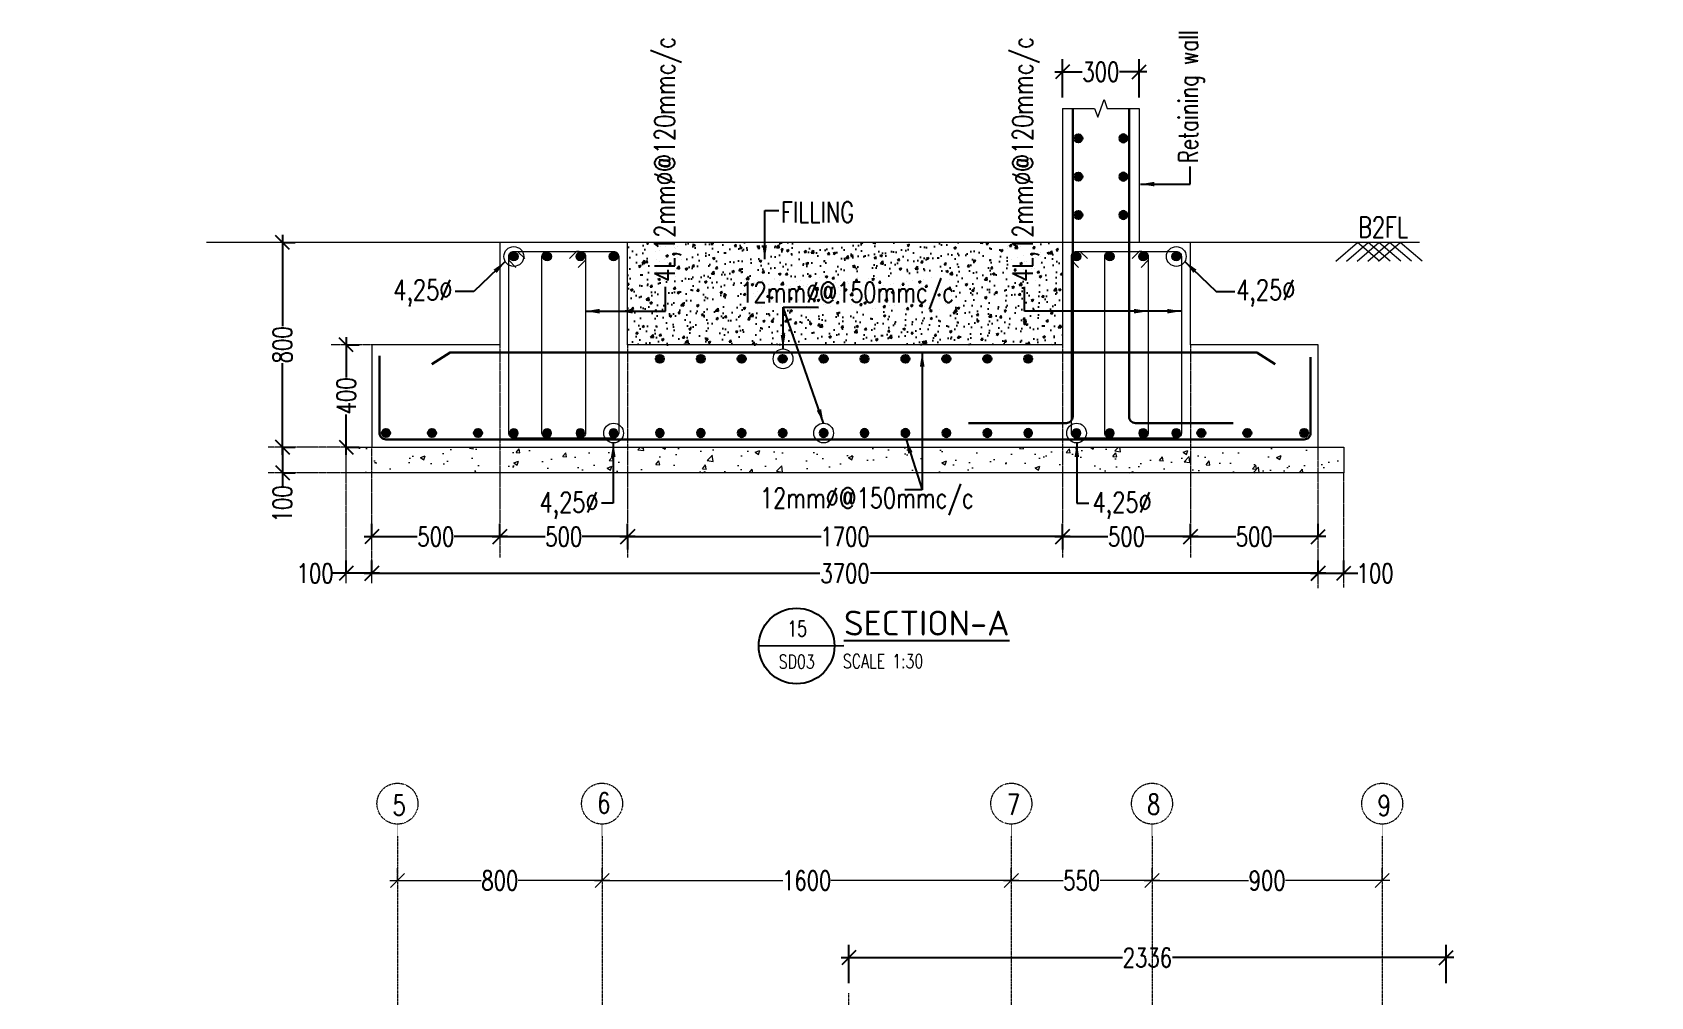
# Model space of a CAD drawing. Header units: millimetres. Extents: x -226110 to 125224, y -84 to 62581.
# Drawn here: x 67649 to 73976, y 19344 to 23113 of the extents above; entities that cross this region are included whole.
import ezdxf
from ezdxf.enums import TextEntityAlignment as Align

# ---------------------------------------------------------------- set-up
doc = ezdxf.new("R2010")
doc.units = ezdxf.units.MM
for name, pattern in [('CENTER', [2, 1.25, -0.25, 0.25, -0.25]), ('CENTER2', [28.575, 19.05, -3.175, 3.175, -3.175]), ('HIDDEN', [0.375, 0.25, -0.125])]:
    doc.linetypes.add(name, pattern=pattern)
for name, color, linetype, lineweight in [('Geo-BOTM.VERT.DIR', 21, 'Continuous', 30), ('Geo-Dim  Sec & Plan', 250, 'Continuous', 25), ('Geo-DIM-GRID', 144, 'CENTER2', 13), ('Geo-Grid L', 250, 'CENTER', 13), ('Geo-PCC-PATT', 8, 'Continuous', 9), ('Geo-Rein Bar', 21, 'Continuous', 30), ('Geo-Rein Bar Main', 21, 'Continuous', 30), ('Geo-Rein space B', 234, 'Continuous', 18), ('Geo-Sec Sml', 7, 'Continuous', 25), ('Geo-Section Line', 84, 'Continuous', 18), ('Geo-TEXT', 7, 'Continuous', 30)]:
    doc.layers.add(name, color=color, linetype=linetype, lineweight=lineweight)
doc.layers.add('Geo-Text 100', color=7, linetype='Continuous')
doc.layers.add('GEO-TITTLE HEAD', color=206, linetype='Continuous')
doc.styles.add('Geo T Arial', font='arial.ttf', dxfattribs={"width": 0.75})
doc.styles.add('Geo Txt Narr', font='simplex8.shx')
doc.styles.add('ISCOPEUR', font='isocpeur.ttf')
doc.styles.add('simplex', font='simplex.shx', dxfattribs={"width": 0.75})
doc.styles.get("Standard").update_dxf_attribs({"font": 'arial.ttf'})
doc.dimstyles.new('Geo1-30 Dim 100', dxfattribs={"dimtxt": 75, "dimasz": 55, "dimexe": 50, "dimexo": 0.2, "dimgap": 0.1, "dimtad": 0, "dimdec": 0, "dimdsep": 46, "dimtxsty": 'simplex', "dimblk": 'OBLIQUE', "dimcen": 5, "dimdle": 30, "dimclrd": 252, "dimclre": 252, "dimclrt": 34, "dimadec": 0, "dimazin": 0, "dimtfac": 1, "dimtdec": 0, "dimtmove": 0, "dimatfit": 3, "dimfxl": 100, "dimfxlon": 1, "dimlwd": -1, "dimlwe": -1, "dimarcsym": 0})

# ---------------------------------------------------------------- blocks, each defined once
blk = doc.blocks.new('_Oblique')
at = {"color": 0, "linetype": 'ByBlock', "lineweight": -2}
blk.add_line((-0.5, -0.5), (0.5, 0.5), dxfattribs=at)
blk = doc.blocks.new('*D1105')
at = {"layer": 'Geo-DIM-GRID', "color": 252, "transparency": 16777216}
for p, q in [((1700, 5225.2), (1700, 5275.2)), ((2250, 5225.2), (2250, 5275.2))]:
    blk.add_line(p, q, dxfattribs=at)
at = {"layer": 'Geo-DIM-GRID', "color": 252, "linetype": 'Continuous', "transparency": 16777216}
for p, q in [((1670, 5225.2), (1902.6, 5225.2)), ((2280, 5225.2), (2047.4, 5225.2))]:
    blk.add_line(p, q, dxfattribs=at)
at = {"layer": 'Geo-DIM-GRID', "color": 252, "transparency": 16777216, "xscale": 55, "yscale": 55, "zscale": 55, "rotation": 180}
blk.add_blockref('_Oblique', (1700, 5225.2), dxfattribs=at)
at = {"layer": 'Geo-DIM-GRID', "color": 252, "transparency": 16777216, "xscale": 55, "yscale": 55, "zscale": 55}
blk.add_blockref('_Oblique', (2250, 5225.2), dxfattribs=at)
at = {"layer": 'Geo-DIM-GRID', "color": 34, "transparency": 16777216, "insert": (1975, 5225.2), "char_height": 75, "attachment_point": 5, "style": 'simplex'}
blk.add_mtext('550', dxfattribs=at)
blk = doc.blocks.new('*D1106')
at = {"layer": 'Geo-DIM-GRID', "color": 252, "transparency": 16777216}
for p, q in [((2250, 5225.2), (2250, 5275.2)), ((3150, 5225.2), (3150, 5275.2))]:
    blk.add_line(p, q, dxfattribs=at)
at = {"layer": 'Geo-DIM-GRID', "color": 252, "linetype": 'Continuous', "transparency": 16777216}
for p, q in [((2220, 5225.2), (2627.6, 5225.2)), ((3180, 5225.2), (2772.4, 5225.2))]:
    blk.add_line(p, q, dxfattribs=at)
at = {"layer": 'Geo-DIM-GRID', "color": 252, "transparency": 16777216, "xscale": 55, "yscale": 55, "zscale": 55, "rotation": 180}
blk.add_blockref('_Oblique', (2250, 5225.2), dxfattribs=at)
at = {"layer": 'Geo-DIM-GRID', "color": 252, "transparency": 16777216, "xscale": 55, "yscale": 55, "zscale": 55}
blk.add_blockref('_Oblique', (3150, 5225.2), dxfattribs=at)
at = {"layer": 'Geo-DIM-GRID', "color": 34, "transparency": 16777216, "insert": (2700, 5225.2), "char_height": 75, "attachment_point": 5, "style": 'simplex'}
blk.add_mtext('900', dxfattribs=at)
blk = doc.blocks.new('*D1107')
at = {"layer": 'Geo-DIM-GRID', "color": 252, "linetype": 'Continuous', "transparency": 16777216}
for p, q in [((-1739.5, 3630), (-1739.5, 2918.9)), ((-1739.5, 2020), (-1739.5, 2731.2))]:
    blk.add_line(p, q, dxfattribs=at)
at = {"layer": 'Geo-DIM-GRID', "color": 252, "transparency": 16777216}
for p, q in [((-1739.5, 3600), (-1689.5, 3600)), ((-1739.5, 2050), (-1689.5, 2050))]:
    blk.add_line(p, q, dxfattribs=at)
at = {"layer": 'Geo-DIM-GRID', "color": 252, "transparency": 16777216, "xscale": 55, "yscale": 55, "zscale": 55}
for p, rotation in [((-1739.5, 3600), 90), ((-1739.5, 2050), 270)]:
    blk.add_blockref('_Oblique', p, dxfattribs=dict(at, rotation=rotation))
at = {"layer": 'Geo-DIM-GRID', "color": 34, "transparency": 16777216, "insert": (-1739.5, 2825), "char_height": 75, "attachment_point": 5, "rotation": 90, "style": 'simplex'}
blk.add_mtext('1550', dxfattribs=at)
blk = doc.blocks.new('*D1108')
at = {"layer": 'Geo-DIM-GRID', "color": 252, "linetype": 'Continuous', "transparency": 16777216}
for p, q in [((-1739.5, 2080), (-1739.5, 1647.4)), ((-1739.5, 1070), (-1739.5, 1502.6))]:
    blk.add_line(p, q, dxfattribs=at)
at = {"layer": 'Geo-DIM-GRID', "color": 252, "transparency": 16777216}
for p, q in [((-1739.5, 2050), (-1689.5, 2050)), ((-1739.5, 1100), (-1689.5, 1100))]:
    blk.add_line(p, q, dxfattribs=at)
at = {"layer": 'Geo-DIM-GRID', "color": 252, "transparency": 16777216, "xscale": 55, "yscale": 55, "zscale": 55}
for p, rotation in [((-1739.5, 2050), 90), ((-1739.5, 1100), 270)]:
    blk.add_blockref('_Oblique', p, dxfattribs=dict(at, rotation=rotation))
at = {"layer": 'Geo-DIM-GRID', "color": 34, "transparency": 16777216, "insert": (-1739.5, 1575), "char_height": 75, "attachment_point": 5, "rotation": 90, "style": 'simplex'}
blk.add_mtext('950', dxfattribs=at)
blk = doc.blocks.new('*D1109')
at = {"layer": 'Geo-DIM-GRID', "color": 252, "linetype": 'Continuous', "transparency": 16777216}
for p, q in [((-1739.5, 1130), (-1739.5, 143.9)), ((-1739.5, -1030), (-1739.5, -43.8))]:
    blk.add_line(p, q, dxfattribs=at)
at = {"layer": 'Geo-DIM-GRID', "color": 252, "transparency": 16777216}
for p, q in [((-1739.5, 1100), (-1689.5, 1100)), ((-1739.5, -1000), (-1689.5, -1000))]:
    blk.add_line(p, q, dxfattribs=at)
at = {"layer": 'Geo-DIM-GRID', "color": 252, "transparency": 16777216, "xscale": 55, "yscale": 55, "zscale": 55}
for p, rotation in [((-1739.5, 1100), 90), ((-1739.5, -1000), 270)]:
    blk.add_blockref('_Oblique', p, dxfattribs=dict(at, rotation=rotation))
at = {"layer": 'Geo-DIM-GRID', "color": 34, "transparency": 16777216, "insert": (-1739.5, 50), "char_height": 75, "attachment_point": 5, "rotation": 90, "style": 'simplex'}
blk.add_mtext('2100', dxfattribs=at)
blk = doc.blocks.new('*D1110')
at = {"layer": 'Geo-DIM-GRID', "color": 252, "transparency": 16777216}
for p, q in [((100, 5225.2), (100, 5275.2)), ((1700, 5225.2), (1700, 5275.2))]:
    blk.add_line(p, q, dxfattribs=at)
at = {"layer": 'Geo-DIM-GRID', "color": 252, "linetype": 'Continuous', "transparency": 16777216}
for p, q in [((70, 5225.2), (806.1, 5225.2)), ((1730, 5225.2), (993.8, 5225.2))]:
    blk.add_line(p, q, dxfattribs=at)
at = {"layer": 'Geo-DIM-GRID', "color": 252, "transparency": 16777216, "xscale": 55, "yscale": 55, "zscale": 55, "rotation": 180}
blk.add_blockref('_Oblique', (100, 5225.2), dxfattribs=at)
at = {"layer": 'Geo-DIM-GRID', "color": 252, "transparency": 16777216, "xscale": 55, "yscale": 55, "zscale": 55}
blk.add_blockref('_Oblique', (1700, 5225.2), dxfattribs=at)
at = {"layer": 'Geo-DIM-GRID', "color": 34, "transparency": 16777216, "insert": (900, 5225.2), "char_height": 75, "attachment_point": 5, "style": 'simplex'}
blk.add_mtext('1600', dxfattribs=at)
blk = doc.blocks.new('*D1111')
at = {"layer": 'Geo-DIM-GRID', "color": 252, "transparency": 16777216}
for p, q in [((-700, 5225.2), (-700, 5275.2)), ((100, 5225.2), (100, 5275.2))]:
    blk.add_line(p, q, dxfattribs=at)
at = {"layer": 'Geo-DIM-GRID', "color": 252, "linetype": 'Continuous', "transparency": 16777216}
for p, q in [((-730, 5225.2), (-372.4, 5225.2)), ((130, 5225.2), (-227.6, 5225.2))]:
    blk.add_line(p, q, dxfattribs=at)
at = {"layer": 'Geo-DIM-GRID', "color": 252, "transparency": 16777216, "xscale": 55, "yscale": 55, "zscale": 55, "rotation": 180}
blk.add_blockref('_Oblique', (-700, 5225.2), dxfattribs=at)
at = {"layer": 'Geo-DIM-GRID', "color": 252, "transparency": 16777216, "xscale": 55, "yscale": 55, "zscale": 55}
blk.add_blockref('_Oblique', (100, 5225.2), dxfattribs=at)
at = {"layer": 'Geo-DIM-GRID', "color": 34, "transparency": 16777216, "insert": (-300, 5225.2), "char_height": 75, "attachment_point": 5, "style": 'simplex'}
blk.add_mtext('800', dxfattribs=at)
blk = doc.blocks.new('*D1050')
at = {"layer": 'Geo-Dim  Sec & Plan', "color": 252, "linetype": 'Continuous', "transparency": 16777216}
for p, q in [((70810.8, 19496.5), (71910.8, 19496.5)), ((73206.5, 19496.5), (72106.5, 19496.5))]:
    blk.add_line(p, q, dxfattribs=at)
at = {"layer": 'Geo-Dim  Sec & Plan', "color": 252, "transparency": 16777216}
for p, q in [((70840.8, 19396.5), (70840.8, 19546.5)), ((73176.5, 19396.5), (73176.5, 19546.5))]:
    blk.add_line(p, q, dxfattribs=at)
at = {"layer": 'Geo-Dim  Sec & Plan', "color": 252, "transparency": 16777216, "xscale": 55, "yscale": 55, "zscale": 55, "rotation": 180}
blk.add_blockref('_Oblique', (70840.8, 19496.5), dxfattribs=at)
at = {"layer": 'Geo-Dim  Sec & Plan', "color": 252, "transparency": 16777216, "xscale": 55, "yscale": 55, "zscale": 55}
blk.add_blockref('_Oblique', (73176.5, 19496.5), dxfattribs=at)
at = {"layer": 'Geo-Dim  Sec & Plan', "color": 34, "transparency": 16777216, "insert": (72008.7, 19496.5), "char_height": 75, "attachment_point": 5, "style": 'simplex'}
blk.add_mtext('2336', dxfattribs=at)
blk = doc.blocks.new('*U40')
at = {"layer": 'Geo-BOTM.VERT.DIR', "lineweight": 25}
h = blk.add_hatch(color=256, dxfattribs=at)
h.dxf.hatch_style = 1
h.paths.add_polyline_path([(0.08, 0, 1), (-0.08, 0, 1)])
blk.add_circle((0, 0), 0.08, dxfattribs=at)
blk = doc.blocks.new('*D1057')
at = {"layer": 'Geo-Dim  Sec & Plan', "color": 252, "linetype": 'Continuous', "transparency": 16777216}
for p, q in [((68946.5, 21142), (69154.1, 21142)), ((69506.5, 21142), (69298.9, 21142))]:
    blk.add_line(p, q, dxfattribs=at)
at = {"layer": 'Geo-Dim  Sec & Plan', "color": 252, "transparency": 16777216}
for p, q in [((68976.5, 21142), (68976.5, 21192)), ((69476.5, 21142), (69476.5, 21192))]:
    blk.add_line(p, q, dxfattribs=at)
at = {"layer": 'Geo-Dim  Sec & Plan', "color": 252, "transparency": 16777216, "xscale": 55, "yscale": 55, "zscale": 55, "rotation": 180}
blk.add_blockref('_Oblique', (68976.5, 21142), dxfattribs=at)
at = {"layer": 'Geo-Dim  Sec & Plan', "color": 252, "transparency": 16777216, "xscale": 55, "yscale": 55, "zscale": 55}
blk.add_blockref('_Oblique', (69476.5, 21142), dxfattribs=at)
at = {"layer": 'Geo-Dim  Sec & Plan', "color": 34, "transparency": 16777216, "insert": (69226.5, 21142), "char_height": 75, "attachment_point": 5, "style": 'simplex'}
blk.add_mtext('500', dxfattribs=at)
blk = doc.blocks.new('*D1058')
at = {"layer": 'Geo-Dim  Sec & Plan', "color": 252, "linetype": 'Continuous', "transparency": 16777216}
for p, q in [((69946.5, 21142), (70732.7, 21142)), ((71706.6, 21142), (70920.4, 21142))]:
    blk.add_line(p, q, dxfattribs=at)
at = {"layer": 'Geo-Dim  Sec & Plan', "color": 252, "transparency": 16777216}
for p, q in [((69976.5, 21142), (69976.5, 21092)), ((71676.6, 21142), (71676.6, 21092))]:
    blk.add_line(p, q, dxfattribs=at)
at = {"layer": 'Geo-Dim  Sec & Plan', "color": 252, "transparency": 16777216, "xscale": 55, "yscale": 55, "zscale": 55, "rotation": 180}
blk.add_blockref('_Oblique', (69976.5, 21142), dxfattribs=at)
at = {"layer": 'Geo-Dim  Sec & Plan', "color": 252, "transparency": 16777216, "xscale": 55, "yscale": 55, "zscale": 55}
blk.add_blockref('_Oblique', (71676.6, 21142), dxfattribs=at)
at = {"layer": 'Geo-Dim  Sec & Plan', "color": 34, "transparency": 16777216, "insert": (70826.5, 21142), "char_height": 75, "attachment_point": 5, "style": 'simplex'}
blk.add_mtext('1700', dxfattribs=at)
blk = doc.blocks.new('*D1059')
at = {"layer": 'Geo-Dim  Sec & Plan', "color": 252, "linetype": 'Continuous', "transparency": 16777216}
for p, q in [((72146.5, 21142), (72354.1, 21142)), ((72706.5, 21142), (72499, 21142))]:
    blk.add_line(p, q, dxfattribs=at)
at = {"layer": 'Geo-Dim  Sec & Plan', "color": 252, "transparency": 16777216}
for p, q in [((72176.5, 21142), (72176.5, 21192)), ((72676.5, 21142), (72676.5, 21192))]:
    blk.add_line(p, q, dxfattribs=at)
at = {"layer": 'Geo-Dim  Sec & Plan', "color": 252, "transparency": 16777216, "xscale": 55, "yscale": 55, "zscale": 55, "rotation": 180}
blk.add_blockref('_Oblique', (72176.5, 21142), dxfattribs=at)
at = {"layer": 'Geo-Dim  Sec & Plan', "color": 252, "transparency": 16777216, "xscale": 55, "yscale": 55, "zscale": 55}
blk.add_blockref('_Oblique', (72676.5, 21142), dxfattribs=at)
at = {"layer": 'Geo-Dim  Sec & Plan', "color": 34, "transparency": 16777216, "insert": (72426.5, 21142), "char_height": 75, "attachment_point": 5, "style": 'simplex'}
blk.add_mtext('500', dxfattribs=at)
blk = doc.blocks.new('*D1060')
at = {"layer": 'Geo-Dim  Sec & Plan', "color": 252, "transparency": 16777216}
for p, q in [((68876.5, 20998.7), (68876.5, 21048.7)), ((68976.5, 20998.7), (68976.5, 21048.7))]:
    blk.add_line(p, q, dxfattribs=at)
at = {"layer": 'Geo-Dim  Sec & Plan', "color": 252, "linetype": 'Continuous', "transparency": 16777216}
for p, q in [((68876.5, 20998.7), (68821.5, 20998.7)), ((69006.5, 20998.7), (68876.5, 20998.7))]:
    blk.add_line(p, q, dxfattribs=at)
at = {"layer": 'Geo-Dim  Sec & Plan', "color": 252, "transparency": 16777216, "xscale": 55, "yscale": 55, "zscale": 55, "rotation": 180}
blk.add_blockref('_Oblique', (68876.5, 20998.7), dxfattribs=at)
at = {"layer": 'Geo-Dim  Sec & Plan', "color": 252, "transparency": 16777216, "xscale": 55, "yscale": 55, "zscale": 55}
blk.add_blockref('_Oblique', (68976.5, 20998.7), dxfattribs=at)
at = {"layer": 'Geo-Dim  Sec & Plan', "color": 34, "transparency": 16777216, "insert": (68754.5, 20998.7), "char_height": 75, "attachment_point": 5, "style": 'simplex'}
blk.add_mtext('100', dxfattribs=at)
blk = doc.blocks.new('*D1061')
at = {"layer": 'Geo-Dim  Sec & Plan', "color": 252, "transparency": 16777216}
for p, q in [((72676.5, 20998.9), (72676.5, 21048.9)), ((72776.5, 20998.9), (72776.5, 21048.9))]:
    blk.add_line(p, q, dxfattribs=at)
at = {"layer": 'Geo-Dim  Sec & Plan', "color": 252, "linetype": 'Continuous', "transparency": 16777216}
for p, q in [((72646.5, 20998.9), (72776.5, 20998.9)), ((72776.5, 20998.9), (72831.5, 20998.9))]:
    blk.add_line(p, q, dxfattribs=at)
at = {"layer": 'Geo-Dim  Sec & Plan', "color": 252, "transparency": 16777216, "xscale": 55, "yscale": 55, "zscale": 55, "rotation": 180}
blk.add_blockref('_Oblique', (72676.5, 20998.9), dxfattribs=at)
at = {"layer": 'Geo-Dim  Sec & Plan', "color": 252, "transparency": 16777216, "xscale": 55, "yscale": 55, "zscale": 55}
blk.add_blockref('_Oblique', (72776.5, 20998.9), dxfattribs=at)
at = {"layer": 'Geo-Dim  Sec & Plan', "color": 34, "transparency": 16777216, "insert": (72898.6, 20998.9), "char_height": 75, "attachment_point": 5, "style": 'simplex'}
blk.add_mtext('100', dxfattribs=at)
blk = doc.blocks.new('*D1062')
at = {"layer": 'Geo-Dim  Sec & Plan', "color": 252, "transparency": 16777216}
for p, q in [((68976.5, 20998.7), (68976.5, 21048.7)), ((72676.5, 20998.7), (72676.5, 21048.7))]:
    blk.add_line(p, q, dxfattribs=at)
at = {"layer": 'Geo-Dim  Sec & Plan', "color": 252, "linetype": 'Continuous', "transparency": 16777216}
for p, q in [((68946.5, 20998.7), (70727.3, 20998.7)), ((72706.5, 20998.7), (70925.7, 20998.7))]:
    blk.add_line(p, q, dxfattribs=at)
at = {"layer": 'Geo-Dim  Sec & Plan', "color": 252, "transparency": 16777216, "xscale": 55, "yscale": 55, "zscale": 55, "rotation": 180}
blk.add_blockref('_Oblique', (68976.5, 20998.7), dxfattribs=at)
at = {"layer": 'Geo-Dim  Sec & Plan', "color": 252, "transparency": 16777216, "xscale": 55, "yscale": 55, "zscale": 55}
blk.add_blockref('_Oblique', (72676.5, 20998.7), dxfattribs=at)
at = {"layer": 'Geo-Dim  Sec & Plan', "color": 34, "transparency": 16777216, "insert": (70826.5, 20998.7), "char_height": 75, "attachment_point": 5, "style": 'simplex'}
blk.add_mtext('3700', dxfattribs=at)
blk = doc.blocks.new('*D1063')
at = {"layer": 'Geo-Dim  Sec & Plan', "color": 252, "transparency": 16777216}
for p, q in [((68626.7, 21492.1), (68676.7, 21492.1)), ((68626.7, 21392.1), (68676.7, 21392.1))]:
    blk.add_line(p, q, dxfattribs=at)
at = {"layer": 'Geo-Dim  Sec & Plan', "color": 252, "linetype": 'Continuous', "transparency": 16777216}
for p, q in [((68626.7, 21492.1), (68626.7, 21362.1)), ((68626.7, 21392.1), (68626.7, 21337.1))]:
    blk.add_line(p, q, dxfattribs=at)
at = {"layer": 'Geo-Dim  Sec & Plan', "color": 252, "transparency": 16777216, "xscale": 55, "yscale": 55, "zscale": 55}
for p, rotation in [((68626.7, 21492.1), 90), ((68626.7, 21392.1), 270)]:
    blk.add_blockref('_Oblique', p, dxfattribs=dict(at, rotation=rotation))
at = {"layer": 'Geo-Dim  Sec & Plan', "color": 34, "transparency": 16777216, "insert": (68626.7, 21270), "char_height": 75, "attachment_point": 5, "rotation": 90, "style": 'simplex'}
blk.add_mtext('100', dxfattribs=at)
blk = doc.blocks.new('*D1064')
at = {"layer": 'Geo-Dim  Sec & Plan', "color": 252, "linetype": 'Continuous', "transparency": 16777216}
for p, q in [((68876.5, 21922.1), (68876.5, 21764.5)), ((68876.5, 21462.1), (68876.5, 21619.6))]:
    blk.add_line(p, q, dxfattribs=at)
at = {"layer": 'Geo-Dim  Sec & Plan', "color": 252, "transparency": 16777216}
for p, q in [((68876.5, 21892.1), (68926.5, 21892.1)), ((68876.5, 21492.1), (68926.5, 21492.1))]:
    blk.add_line(p, q, dxfattribs=at)
at = {"layer": 'Geo-Dim  Sec & Plan', "color": 252, "transparency": 16777216, "xscale": 55, "yscale": 55, "zscale": 55}
for p, rotation in [((68876.5, 21892.1), 90), ((68876.5, 21492.1), 270)]:
    blk.add_blockref('_Oblique', p, dxfattribs=dict(at, rotation=rotation))
at = {"layer": 'Geo-Dim  Sec & Plan', "color": 34, "transparency": 16777216, "insert": (68876.5, 21692.1), "char_height": 75, "attachment_point": 5, "rotation": 90, "style": 'simplex'}
blk.add_mtext('400', dxfattribs=at)
blk = doc.blocks.new('*D1065')
at = {"layer": 'Geo-Dim  Sec & Plan', "color": 252, "linetype": 'Continuous', "transparency": 16777216}
for p, q in [((69446.5, 21142), (69654.1, 21142)), ((70006.5, 21142), (69798.9, 21142))]:
    blk.add_line(p, q, dxfattribs=at)
at = {"layer": 'Geo-Dim  Sec & Plan', "color": 252, "transparency": 16777216}
for p, q in [((69476.5, 21142), (69476.5, 21192)), ((69976.5, 21142), (69976.5, 21192))]:
    blk.add_line(p, q, dxfattribs=at)
at = {"layer": 'Geo-Dim  Sec & Plan', "color": 252, "transparency": 16777216, "xscale": 55, "yscale": 55, "zscale": 55, "rotation": 180}
blk.add_blockref('_Oblique', (69476.5, 21142), dxfattribs=at)
at = {"layer": 'Geo-Dim  Sec & Plan', "color": 252, "transparency": 16777216, "xscale": 55, "yscale": 55, "zscale": 55}
blk.add_blockref('_Oblique', (69976.5, 21142), dxfattribs=at)
at = {"layer": 'Geo-Dim  Sec & Plan', "color": 34, "transparency": 16777216, "insert": (69726.5, 21142), "char_height": 75, "attachment_point": 5, "style": 'simplex'}
blk.add_mtext('500', dxfattribs=at)
blk = doc.blocks.new('*D1066')
at = {"layer": 'Geo-Dim  Sec & Plan', "color": 252, "linetype": 'Continuous', "transparency": 16777216}
for p, q in [((71646.6, 21142), (71854.1, 21142)), ((72206.5, 21142), (71999, 21142))]:
    blk.add_line(p, q, dxfattribs=at)
at = {"layer": 'Geo-Dim  Sec & Plan', "color": 252, "transparency": 16777216}
for p, q in [((71676.6, 21142), (71676.6, 21192)), ((72176.5, 21142), (72176.5, 21192))]:
    blk.add_line(p, q, dxfattribs=at)
at = {"layer": 'Geo-Dim  Sec & Plan', "color": 252, "transparency": 16777216, "xscale": 55, "yscale": 55, "zscale": 55, "rotation": 180}
blk.add_blockref('_Oblique', (71676.6, 21142), dxfattribs=at)
at = {"layer": 'Geo-Dim  Sec & Plan', "color": 252, "transparency": 16777216, "xscale": 55, "yscale": 55, "zscale": 55}
blk.add_blockref('_Oblique', (72176.5, 21142), dxfattribs=at)
at = {"layer": 'Geo-Dim  Sec & Plan', "color": 34, "transparency": 16777216, "insert": (71926.5, 21142), "char_height": 75, "attachment_point": 5, "style": 'simplex'}
blk.add_mtext('500', dxfattribs=at)
blk = doc.blocks.new('*D1067')
at = {"layer": 'Geo-Dim  Sec & Plan', "color": 252, "linetype": 'Continuous', "transparency": 16777216}
for p, q in [((68626.7, 22322.1), (68626.7, 21964.5)), ((68626.7, 21462.1), (68626.7, 21819.6))]:
    blk.add_line(p, q, dxfattribs=at)
at = {"layer": 'Geo-Dim  Sec & Plan', "color": 252, "transparency": 16777216}
for p, q in [((68626.7, 22292.1), (68676.7, 22292.1)), ((68626.7, 21492.1), (68676.7, 21492.1))]:
    blk.add_line(p, q, dxfattribs=at)
at = {"layer": 'Geo-Dim  Sec & Plan', "color": 252, "transparency": 16777216, "xscale": 55, "yscale": 55, "zscale": 55}
for p, rotation in [((68626.7, 22292.1), 90), ((68626.7, 21492.1), 270)]:
    blk.add_blockref('_Oblique', p, dxfattribs=dict(at, rotation=rotation))
at = {"layer": 'Geo-Dim  Sec & Plan', "color": 34, "transparency": 16777216, "insert": (68626.7, 21892.1), "char_height": 75, "attachment_point": 5, "rotation": 90, "style": 'simplex'}
blk.add_mtext('800', dxfattribs=at)
blk = doc.blocks.new('GEO TITLE HEAD NAME')
at = {"layer": 'GEO-TITTLE HEAD'}
blk.add_line((-11.2, -0.15), (-0.11, -0.09), dxfattribs=at)
blk.add_circle((-6.27, -0.15), 4.93, dxfattribs=at)
at = {"layer": 'Geo-Sec Sml', "lineweight": 18, "ltscale": 0.1, "style": 'Geo T Arial'}
blk.add_attdef('WALL_SECTION', text='', height=3, dxfattribs=at).set_placement((-6.38, 3.46), align=Align.MIDDLE)
at = {"layer": 'Geo-Sec Sml', "color": 84, "style": 'Geo Txt Narr'}
blk.add_attdef('DRAWING-REF', text='', height=2.5, dxfattribs=at).set_placement((-6.38, -2.37), align=Align.MIDDLE)
at = {"layer": 'Geo-TEXT', "style": 'Geo T Arial'}
blk.add_attdef('%%ULAYOUT', (-0.1, 1.21), '', height=4, dxfattribs=at)
at = {"layer": 'Geo-TEXT'}
blk.add_attdef('SCALE', (-0.24, -3.03), '', height=2, dxfattribs=at)
blk = doc.blocks.new('*U1068')
at = {"layer": 'Geo-Rein Bar Main', "xscale": 200, "yscale": 200, "zscale": 200, "rotation": 270}
blk.add_blockref('*U40', (0, 0), dxfattribs=at)
blk = doc.blocks.new('*U1069')
at = {"color": 0, "linetype": 'ByBlock', "lineweight": -2, "transparency": 16777216}
for p in [(70102.5, 24604.1), (70262.5, 24604.1), (70422.5, 24604.1), (70582.5, 24604.1), (70742.5, 24604.1), (70902.5, 24604.1), (71062.5, 24604.1), (71222.5, 24604.1), (71382.5, 24604.1), (71542.5, 24604.1)]:
    blk.add_blockref('*U1068', p, dxfattribs=at)
blk = doc.blocks.new('*U1070')
at = {"layer": 'Geo-Rein Bar Main', "xscale": 200, "yscale": 200, "zscale": 200, "rotation": 270}
blk.add_blockref('*U40', (0, 0), dxfattribs=at)
blk = doc.blocks.new('*U1071')
at = {"color": 0, "linetype": 'ByBlock', "lineweight": -2, "transparency": 16777216}
for p in [(70102.5, 24604.1), (70262.5, 24604.1), (70422.5, 24604.1), (70582.5, 24604.1), (70742.5, 24604.1), (70902.5, 24604.1), (71062.5, 24604.1), (71222.5, 24604.1), (71382.5, 24604.1), (71542.5, 24604.1)]:
    blk.add_blockref('*U1070', p, dxfattribs=at)
blk = doc.blocks.new('*D1072')
at = {"layer": 'Geo-Dim  Sec & Plan', "color": 252, "transparency": 16777216}
for p, q in [((71676.6, 22858.8), (71676.6, 23008.8)), ((71976.6, 22858.8), (71976.6, 23008.8))]:
    blk.add_line(p, q, dxfattribs=at)
at = {"layer": 'Geo-Dim  Sec & Plan', "color": 252, "linetype": 'Continuous', "transparency": 16777216}
for p, q in [((71646.6, 22958.8), (71754.1, 22958.8)), ((72006.6, 22958.8), (71899, 22958.8))]:
    blk.add_line(p, q, dxfattribs=at)
at = {"layer": 'Geo-Dim  Sec & Plan', "color": 252, "transparency": 16777216, "xscale": 55, "yscale": 55, "zscale": 55, "rotation": 180}
blk.add_blockref('_Oblique', (71676.6, 22958.8), dxfattribs=at)
at = {"layer": 'Geo-Dim  Sec & Plan', "color": 252, "transparency": 16777216, "xscale": 55, "yscale": 55, "zscale": 55}
blk.add_blockref('_Oblique', (71976.6, 22958.8), dxfattribs=at)
at = {"layer": 'Geo-Dim  Sec & Plan', "color": 34, "transparency": 16777216, "insert": (71826.6, 22958.8), "char_height": 75, "attachment_point": 5, "style": 'simplex'}
blk.add_mtext('300', dxfattribs=at)
blk = doc.blocks.new('A$C65e3057c')
at = {"layer": 'Geo-Rein space B'}
h = blk.add_hatch(color=256, dxfattribs=at)
h.dxf.hatch_style = 1
edge = h.paths.add_edge_path()
edge.add_arc((0, 0), 16.9, 0, 360)
blk.add_circle((0, 0), 16.9, dxfattribs=at)
blk = doc.blocks.new('*U1073')
blk.add_blockref('A$C65e3057c', (0, 0))
blk = doc.blocks.new('*U1074')
at = {"color": 0, "linetype": 'ByBlock', "lineweight": -2, "transparency": 16777216}
for p in [(69531.5, 22237.1), (69661.5, 22237.1), (69791.5, 22237.1), (69921.5, 22237.1)]:
    blk.add_blockref('*U1073', p, dxfattribs=at)
blk = doc.blocks.new('*U1075')
blk.add_blockref('A$C65e3057c', (0, 0))
blk = doc.blocks.new('*U1076')
at = {"color": 0, "linetype": 'ByBlock', "lineweight": -2, "transparency": 16777216}
for p in [(69531.5, 22237.1), (69661.5, 22237.1), (69791.5, 22237.1), (69921.5, 22237.1)]:
    blk.add_blockref('*U1075', p, dxfattribs=at)
blk = doc.blocks.new('A$C6a606552')
at = {"layer": 'Geo-Rein space B'}
for points in [[(55, -35), (445, -35, -0.414214), (465, -55), (465, -745, -0.414214), (445, -765), (55, -765, -0.414214), (35, -745), (35, -55, -0.414214)], [(185, -35), (315, -35, -0.414214), (335, -55), (335, -745, -0.414214), (315, -765), (185, -765, -0.414214), (165, -745), (165, -55, -0.414214)]]:
    blk.add_lwpolyline(points, format="xyb", close=True, dxfattribs=at)
for points in [[(35, -59.4), (35, -69.6), (63, -97.5)], [(59.4, -35), (69.6, -35), (97.5, -63)], [(310.6, -35), (300.4, -35), (272.5, -63)], [(335, -59.4), (335, -69.6), (307, -97.5)]]:
    blk.add_lwpolyline(points, dxfattribs=at)
blk.add_blockref('*U1074', (-69476.5, -22292.1))
at = {"xscale": -1, "rotation": 180}
blk.add_blockref('*U1076', (-69476.5, 21492.1), dxfattribs=at)
blk = doc.blocks.new('A$C7dc0c389')
at = {"layer": 'Geo-Grid L', "ltscale": 3}
for p, q in [((-700, 5399), (-700, -1795.4)), ((100, 5399), (100, -1795.4)), ((1700, 5399), (1700, -1795.4)), ((2250, 5399), (2250, -1795.4)), ((3150, 5399), (3150, 1175.3)), ((-1920.8, 3600), (4199.4, 3600)), ((-1920.8, 2050), (4199.4, 2050)), ((-1920.8, 1100), (3154, 1100)), ((-1920.8, -1000), (3237.2, -1000))]:
    blk.add_line(p, q, dxfattribs=at)
at = {"layer": 'Geo-Grid L', "color": 1, "const_width": 2}
for points in [[(-700, 5445.5), (-700, 5399)], [(100, 5445.5), (100, 5399)], [(1700, 5445.5), (1700, 5399)], [(2250, 5445.5), (2250, 5399)], [(3150, 5445.5), (3150, 5399)], [(-1967.3, 3600), (-1920.8, 3600)], [(-1967.3, 2050), (-1920.8, 2050)], [(-1967.3, 1100), (-1920.8, 1100)], [(-1967.3, -1000), (-1920.8, -1000)]]:
    blk.add_lwpolyline(points, dxfattribs=at)
at = {"layer": 'Geo-Grid L', "color": 2}
for centre in [(-700, 5525.5), (100, 5525.5), (1700, 5525.5), (2250, 5525.5), (3150, 5525.5), (-2047.3, 3601.3), (-2047.3, 2050), (-2047.3, 1100), (-2047.3, -1000)]:
    blk.add_circle(centre, 80, dxfattribs=at).dxf.unprotected_set("ltscale", 0)
at = {"layer": 'Geo-Grid L', "color": 7, "style": 'simplex', "width": 0.75}
for s, p in [('6', (81.4, 5488.3)), ('5', (-719.1, 5479)), ('7', (1682.5, 5482.2)), ('8', (2230.9, 5483.1)), ('9', (3131.9, 5478.1)), ('I', (-2044.1, 3556.2)), ('H', (-2071.5, 2004.8)), ('G', (-2070.8, 1057.6)), ('F', (-2061.3, -1047.9))]:
    blk.add_text(s, height=80, dxfattribs=at).set_placement(p)
at = {"layer": 'Geo-DIM-GRID'}
for base, p1, p2, picture, middle in [((100, 5225.2), (-700, 5225.2), (100, 5225.2), '*D1111', (-300, 5225.2)), ((1700, 5225.2), (100, 5225.2), (1700, 5225.2), '*D1110', (900, 5225.2)), ((2250, 5225.2), (1700, 5225.2), (2250, 5225.2), '*D1105', (1975, 5225.2))]:
    dim = blk.add_linear_dim(base=base, p1=p1, p2=p2, dimstyle='Geo1-30 Dim 100', dxfattribs=at)
    dim.commit()
    dim.dimension.update_dxf_attribs({"geometry": picture, "text_midpoint": middle})
for base, p1, p2, angle, picture, middle in [((2250, 5225.2), (3150, 5225.2), (2250, 5225.2), 180, '*D1106', (2700, 5225.2)), ((-1739.5, 2050), (-1739.5, 3600), (-1739.5, 2050), 90, '*D1107', (-1739.5, 2825)), ((-1739.5, 1100), (-1739.5, 2050), (-1739.5, 1100), 90, '*D1108', (-1739.5, 1575)), ((-1739.5, -1000), (-1739.5, 1100), (-1739.5, -1000), 90, '*D1109', (-1739.5, 50))]:
    dim = blk.add_linear_dim(base=base, p1=p1, p2=p2, angle=angle, dimstyle='Geo1-30 Dim 100', dxfattribs=at)
    dim.commit()
    dim.dimension.update_dxf_attribs({"geometry": picture, "text_midpoint": middle})

msp = doc.modelspace()

# ---------------------------------------------------------------- hatches: boundary and pattern name
at = {"transparency": 33554610}
h = msp.add_hatch(dxfattribs=at)
h.set_pattern_fill('AR-CONC', color=108, scale=0.5)
h.set_pattern_definition([(50, (0, -2767.046), (91.092334, -7.96954), [9.525, -104.775]), (355, (0, -2767.05), (-17.62171, 95.52842), [7.62, -83.82029]), (100.45144, (7.59, -2767.71), (73.47062, 87.55888), [8.095, -89.04512]), (46.1842, (0, -2741.65), (135.53952, -21.02116), [14.2875, -157.1625]), (96.63556, (11.3, -2743.4), (118.70207, 123.71306), [12.1425, -133.5678]), (351.18415, (0, -2741.65), (118.70207, 123.71306), [11.42998, -125.72987]), (21, (12.7, -2747.996), (75.807196, -51.1326), [9.525, -104.775]), (326, (12.7, -2748), (30.90101, 92.09398), [7.62, -83.82]), (71.45144, (19.02, -2752.26), (106.70821, 40.96138), [8.095, -89.04497]), (37.5, (0, -2767.046), (1.544302, 42.27752), [0, -82.804, 0, -85.09, 0, -84.1375]), (7.5, (0, -2767.046), (33.40983, 50.090287), [0, -48.514, 0, -80.899, 0, -32.0675]), (327.5, (-28.32, -2767.046), (67.795298, -2.864372), [0, -31.75, 0, -99.06, 0, -131.445]), (317.5, (-41.02, -2767.046), (74.06459, 12.713246), [0, -41.275, 0, -65.786, 0, -93.345])])
h.paths.add_polyline_path([(69976.5, 22292.1), (71676.6, 22292.1), (71676.6, 21892.1), (69976.5, 21892.1)])
at = {"layer": 'Geo-PCC-PATT'}
h = msp.add_hatch(dxfattribs=at)
h.set_pattern_fill('AR-CONC', color=256)
h.set_pattern_definition([(50, (12126.98, 11080.38), (182.18467, -15.9391), [19.05, -209.55]), (355, (12126.98, 11080.38), (-35.2434, 191.05685), [15.24, -167.6406]), (100.45144, (12142.16, 11079.05), (146.94125, 175.11775), [16.19, -178.09024]), (46.1842, (12126.98, 11131.18), (271.079, -42.0423), [28.575, -314.325]), (96.63556, (12149.57, 11127.67), (237.4041, 247.4261), [24.285, -267.1356]), (351.18415, (12126.98, 11131.18), (237.4041, 247.4261), [22.86, -251.4597]), (21, (12152.38, 11118.48), (151.6144, -102.2652), [19.05, -209.55]), (326, (12152.38, 11118.48), (61.802, 184.18797), [15.24, -167.64]), (71.45144, (12165.02, 11109.96), (213.4164, 81.92277), [16.19, -178.08994]), (37.5, (12126.98, 11080.38), (3.0886, 84.55504), [0, -165.608, 0, -170.18, 0, -168.275]), (7.5, (12126.98, 11080.38), (66.81966, 100.18057), [0, -97.028, 0, -161.798, 0, -64.135]), (327.5, (12070.34, 11080.38), (135.590595, -5.728744), [0, -63.5, 0, -198.12, 0, -262.89]), (317.5, (12044.94, 11080.38), (148.12918, 25.4265), [0, -82.55, 0, -131.572, 0, -186.69])])
h.paths.add_polyline_path([(68876.5, 21492.1), (72776.5, 21492.1), (72776.5, 21392.1), (68876.5, 21392.1)])

# ---------------------------------------------------------------- linework, layer by layer
at = {"layer": 'Geo-Grid L'}
for p, q in [((69476.5, 21892.1), (69476.5, 21061)), ((69976.5, 21892.1), (69976.5, 21061)), ((71676.6, 21892.1), (71676.6, 21061)), ((72176.5, 21892.1), (72176.5, 21061))]:
    msp.add_line(p, q, dxfattribs=at)
for points in [[(68976.5, 21892.1), (68817.6, 21892.1)], [(68876.5, 21492.1), (68571.3, 21492.1)], [(68976.5, 20960), (68976.5, 21492.1)], [(72676.5, 20940.4), (72676.5, 21492.1)], [(68876.5, 21392.1), (68571.3, 21392.1)], [(68876.5, 20960.5), (68876.5, 21392.1)], [(72776.5, 20943), (72776.5, 21392.1)]]:
    msp.add_lwpolyline(points, dxfattribs=at)
at = {"layer": 'Geo-Grid L', "ltscale": 3}
msp.add_lwpolyline([(70840.8, 18922.9), (70840.8, 19358.3)], dxfattribs=at)
at = {"layer": 'Geo-Rein Bar', "lineweight": 30}
for points in [[(71309.7, 21586.2), (71691.6, 21586.2, 0.414214), (71716.6, 21611.2), (71716.6, 22815.9)], [(72343.4, 21586.2), (71961.6, 21586.2, -0.414214), (71936.6, 21611.2), (71936.6, 22815.9)], [(69006.5, 21849), (69006.5, 21547.1, 0.414214), (69031.5, 21522.1), (72621.5, 21522.1, 0.414214), (72646.5, 21547.1), (72646.5, 21844.2)]]:
    msp.add_lwpolyline(points, format="xyb", dxfattribs=at)
msp.add_lwpolyline([(72507.5, 21816.3), (72435.7, 21862.1), (69282.2, 21862.1), (69210.4, 21816.3)], dxfattribs=at)
at = {"layer": 'Geo-Section Line'}
for p, q in [((71676.6, 22815.9), (71676.6, 21892.1)), ((71976.6, 22815.9), (71976.6, 22292.1))]:
    msp.add_line(p, q, dxfattribs=at)
for points in [[(71676.6, 22815.9), (71801.6, 22815.9), (71814.1, 22781.5), (71839.1, 22850.2), (71851.6, 22815.9), (71976.6, 22815.9)], [(71676.6, 21892.1), (69976.5, 21892.1), (69976.5, 22292.1), (69476.5, 22292.1), (69476.5, 21892.1), (68976.5, 21892.1), (68976.5, 21492.1)], [(72676.5, 21492.1), (72676.5, 21892.1), (72176.5, 21892.1), (72176.5, 22292.1), (71976.6, 22292.1)], [(72744.7, 22219.2), (72830, 22292.1)], [(72786.4, 22219.2), (72871.7, 22292.1)], [(72828.1, 22219.2), (72913.4, 22292.1)], [(72915.4, 22219.2), (72830, 22292.1)], [(72869.8, 22219.2), (72955.1, 22292.1)], [(72957, 22219.2), (72871.7, 22292.1)], [(72911.4, 22219.2), (72996.8, 22292.1)], [(72998.7, 22219.2), (72913.4, 22292.1)], [(73040.4, 22219.2), (72955.1, 22292.1)], [(73082.1, 22219.2), (72996.8, 22292.1)]]:
    msp.add_lwpolyline(points, dxfattribs=at)
at = {"layer": 'Geo-Section Line', "color": 78, "linetype": 'HIDDEN', "ltscale": 10}
msp.add_lwpolyline([(73072.6, 22292.1), (68330.4, 22292.1)], dxfattribs=at)
at = {"layer": 'Geo-Section Line'}
msp.add_lwpolyline([(68876.5, 21492.1), (72776.5, 21492.1), (72776.5, 21392.1), (68876.5, 21392.1)], close=True, dxfattribs=at)
for centre in [(69531.5, 22237.1), (72121.6, 22237.1), (70583.9, 21837.1), (69921.5, 21547.1), (70742.5, 21547.1), (71731.5, 21547.1)]:
    msp.add_circle(centre, 38.6, dxfattribs=at)

# ---------------------------------------------------------------- block references
for name, p in [('A$C6a606552', (69476.5, 22292.1)), ('A$C6a606552', (71676.5, 22292.1)), ('*U1069', (0, -2767)), ('A$C7dc0c389', (69776.5, 14572.9))]:
    msp.add_blockref(name, p)
at = {"xscale": -1, "rotation": 180}
msp.add_blockref('*U1071', (0, 46151.2), dxfattribs=at)
at = {"layer": 'Geo-Rein Bar Main', "yscale": 200, "zscale": 200}
for p, xscale, rotation in [((71738.9, 22699.2), 200, 270), ((71914.2, 22699.2), -200, 90), ((71738.9, 22549.2), 200, 270), ((71914.2, 22549.2), -200, 90), ((71738.9, 22399.2), 200, 270), ((71914.2, 22399.2), -200, 90), ((69031.5, 21547.1), 200, 90), ((69211.5, 21547.1), 200, 90), ((69391.5, 21547.1), 200, 90), ((72219.2, 21547.1), 200, 90.00000000000001), ((72399.2, 21547.1), 200, 90.00000000000001), ((72621.5, 21547.1), 200, 90.00000000000001)]:
    msp.add_blockref('*U40', p, dxfattribs=dict(at, xscale=xscale, rotation=rotation))
at = {"layer": 'GEO-TITTLE HEAD'}
ref = msp.add_blockref('GEO TITLE HEAD NAME', (70825.2, 20719.2), dxfattribs=dict(at, xscale=30, yscale=30, zscale=30))
ref.add_attrib('%%ULAYOUT', '%%uSECTION-A', (70822.3, 20755.5), dxfattribs={"color": 7, "ltscale": 0.5, "height": 97.5, "style": 'ISCOPEUR'})
ref.add_attrib('SCALE', 'SCALE 1:30', (70818, 20628.4), dxfattribs={"color": 7, "ltscale": 0.5, "height": 54, "style": 'simplex', "width": 0.75})
ref.add_attrib('DRAWING-REF', 'SD03', dxfattribs={"color": 1, "ltscale": 0.5, "height": 54, "style": 'simplex', "width": 0.75}).set_placement((70637.6, 20653.7), align=Align.MIDDLE)
ref.add_attrib('WALL_SECTION', '15', (70600.6, 20752.4), dxfattribs={"color": 1, "lineweight": 18, "ltscale": 0.1, "height": 60, "style": 'simplex', "width": 0.75})

# ---------------------------------------------------------------- texts
at = {"layer": 'Geo-Text 100', "style": 'simplex', "width": 0.75}
for s, height, p in [('Retaining wall', 75, (72205.8, 22602.1)), ('4L,12mm%%C@120mmc/c', 80, (70161, 22138.4)), ('4L,12mm%%C@120mmc/c', 80, (71560.6, 22138.4))]:
    msp.add_text(s, height=height, rotation=90, dxfattribs=at).set_placement(p)
for s, p in [('FILLING', (70576, 22370.3)), ('B2FL', (72832, 22311.7)), ('4,25%%C', (69060.2, 22066.5)), ('12mm%%C@150mmc/c', (70417.1, 22057)), ('4,25%%C', (72355.7, 22066.5)), ('12mm%%C@150mmc/c', (70493.6, 21253.1)), ('4,25%%C', (69631.7, 21236.3)), ('4,25%%C', (71793.9, 21236.3))]:
    msp.add_text(s, height=80, dxfattribs=at).set_placement(p)

# ---------------------------------------------------------------- dimensions: what is measured, and where the dimension line sits
at = {"layer": 'Geo-Dim  Sec & Plan'}
for base, p1, p2, picture, middle in [((71976.6, 22958.8), (71676.6, 22815.9), (71976.6, 22815.9), '*D1072', (71826.6, 22958.8)), ((69476.5, 21142), (68976.5, 21142), (69476.5, 21142), '*D1057', (69226.5, 21142)), ((72676.5, 21142), (72176.5, 21142), (72676.5, 21142), '*D1059', (72426.5, 21142)), ((72676.5, 20998.7), (68976.5, 20998.7), (72676.5, 20998.7), '*D1062', (70826.5, 20998.7)), ((72776.5, 20998.9), (72676.5, 20998.9), (72776.5, 20998.9), '*D1061', (72898.6, 20998.9)), ((73176.5, 19496.5), (70840.8, 19358.3), (73176.5, 19358.3), '*D1050', (72008.7, 19496.5))]:
    dim = msp.add_linear_dim(base=base, p1=p1, p2=p2, dimstyle='Geo1-30 Dim 100', dxfattribs=at)
    dim.commit()
    dim.dimension.update_dxf_attribs({"geometry": picture, "text_midpoint": middle})
for base, p1, p2, angle, picture, middle in [((68626.7, 21492.1), (68626.7, 22292.1), (68626.7, 21492.1), 270, '*D1067', (68626.7, 21892.1)), ((68876.5, 21892.1), (68876.5, 21492.1), (68876.5, 21892.1), 90, '*D1064', (68876.5, 21692.1)), ((69476.5, 21142), (69976.5, 21142), (69476.5, 21142), 180, '*D1065', (69726.5, 21142)), ((69976.5, 21142), (71676.6, 21142), (69976.5, 21142), 180, '*D1058', (70826.5, 21142)), ((71676.6, 21142), (72176.5, 21142), (71676.6, 21142), 180, '*D1066', (71926.5, 21142)), ((68876.5, 20998.7), (68976.5, 20998.7), (68876.5, 20998.7), 180, '*D1060', (68754.5, 20998.7))]:
    dim = msp.add_linear_dim(base=base, p1=p1, p2=p2, angle=angle, dimstyle='Geo1-30 Dim 100', dxfattribs=at)
    dim.commit()
    dim.dimension.update_dxf_attribs({"geometry": picture, "text_midpoint": middle})
dim = msp.add_linear_dim(base=(68626.7, 21492.1), p1=(68626.7, 21392.1), p2=(68626.7, 21492.1), angle=90, dimstyle='Geo1-30 Dim 100', dxfattribs=at)
dim.commit()
dim.dimension.update_dxf_attribs({"geometry": '*D1063', "text_midpoint": (68626.7, 21270), "dimtype": 160})

# ---------------------------------------------------------------- leaders
for points in [[(71981.2, 22520), (72175.9, 22520), (72175.9, 22589.5)], [(70512.2, 22226.2), (70512.2, 22416.6), (70567.4, 22416.6)], [(69498.3, 22217.3), (69375.5, 22099.9), (69302.7, 22099.9)], [(72154.7, 22217.3), (72277.6, 22099.9), (72350.4, 22099.9)], [(69811.5, 22023.3), (70124.9, 22023.3), (70124.9, 22119.1)], [(72011.5, 22023.3), (71528.1, 22023.3), (71528.1, 22119.1)], [(70583.9, 21875.7), (70583.9, 22038.8), (70722.7, 22038.8)], [(70742.5, 21585.7), (70583.9, 22038.8)], [(72141.5, 22023.3), (71895.8, 22023.3)], [(71128.1, 21862.1), (71128.1, 21325.4), (71060.1, 21325.4)], [(71065, 21522.1), (71128.1, 21325.4)], [(69920.3, 21508.3), (69920.3, 21273.2), (69873.9, 21273.2)], [(71732.8, 21508), (71732.8, 21273.2), (71779.2, 21273.2)]]:
    msp.add_leader(points, dimstyle='Geo1-30 Dim 100', override={"dimgap": 0.1, "dimtad": 0})
msp.add_leader([(69941.5, 22023.3), (70124.9, 22023.3)], dimstyle='Geo1-30 Dim 100')

doc.saveas('drawing.dxf')
